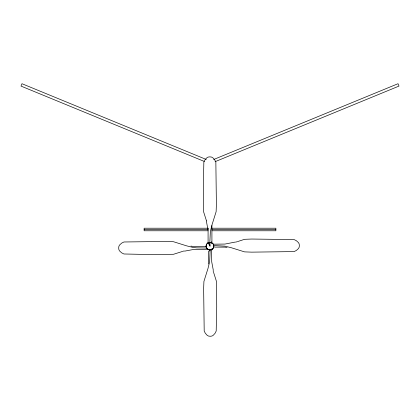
<?xml version="1.0" encoding="UTF-8"?>
<svg xmlns="http://www.w3.org/2000/svg" width="420" height="420" viewBox="0 0 420 420"><rect width="100%" height="100%" fill="white"/><g stroke="black" fill="none" stroke-linecap="round" stroke-linejoin="round"><path stroke-width="0.63" d="M209.848 241.726L210.394 231.284L212.016 224.794L216.127 211.675L216.4 204.577L215.849 162.109L214.725 159.889L212.877 157.82L211.591 157.091L209.848 156.849L208.1 157.091L206.813 157.82L204.965 159.889L203.847 162.109L203.327 186.617L203.564 211.675L206.483 220.883M211.271 243.012L211.344 241.726M209.06 251.407L209.402 249.527M208.257 263.981L208.656 261.849L208.688 251.407M208.078 242.786L211.024 242.414L213.423 244.198A4.064 3.885 0 0 1 213.423 248.036C212.006 250.541 207.995 250.541 206.577 248.036A4.064 3.885 0 0 1 206.577 244.198L208.021 242.797L210 242.282A3.838 3.838 0 0 1 213.607 247.433A3.838 3.838 0 0 1 207.533 249.055A3.838 3.838 0 0 1 208.084 242.797L210 246.12L210 242.282M213.738 159.474L398.029 83.717L399 86.084L215.082 161.684M183.183 251.223L184.154 250.924M237.41 241.642L244.561 239.316L251.654 239.043L294.126 239.584L296.347 240.707L298.415 242.555L299.14 243.841L299.381 245.584L299.14 247.333L298.415 248.619L296.347 250.467L294.126 251.585L251.659 252.147L244.561 251.874L231.436 247.769L224.947 246.152L214.505 245.6M235.862 242.088L236.896 241.789M182.695 251.375L173.486 254.289L148.428 254.51L123.916 253.984L121.695 252.861L119.632 251.013L118.907 249.727L118.666 247.978L118.907 246.23L119.637 244.949L121.7 243.101L123.926 241.983L166.394 241.447L173.492 241.726L186.611 245.847L193.1 247.469L196.754 247.879L206.677 248.031M235.347 242.051L224.947 244.067L213.323 244.188M184.637 251.139L193.1 249.548L208.231 249.244M208.084 228.212L144.134 228.212L144.134 230.769L208.084 230.769M211.916 228.212L275.867 228.212L275.867 230.769L211.916 230.769M144.134 229.493L208.042 229.493M211.927 229.493L275.867 229.493M214.51 247.102L224.947 247.133L227.078 247.532M206.734 246.713L193.1 246.482L190.969 246.083M206.262 159.474L21.971 83.717L21 86.084L204.314 161.438M213.103 270.795L213.402 271.761M213.554 272.249L216.473 281.458L216.715 306.516L216.2 331.028L215.082 333.249L213.234 335.312L211.948 336.042L210.2 336.284L208.457 336.042L207.17 335.312L205.322 333.249L204.199 331.028L203.637 288.556L203.915 281.463L208.021 268.338L209.638 261.849L210.189 249.527M208.976 242.414L210 246.12M206.299 220.883L207.911 229.157M213.318 270.307L211.722 261.849L211.575 249.506M211.916 225.545L211.916 243.558M211.916 248.677L211.916 249.953M208.084 228.155L208.084 243.558"/></g></svg>
